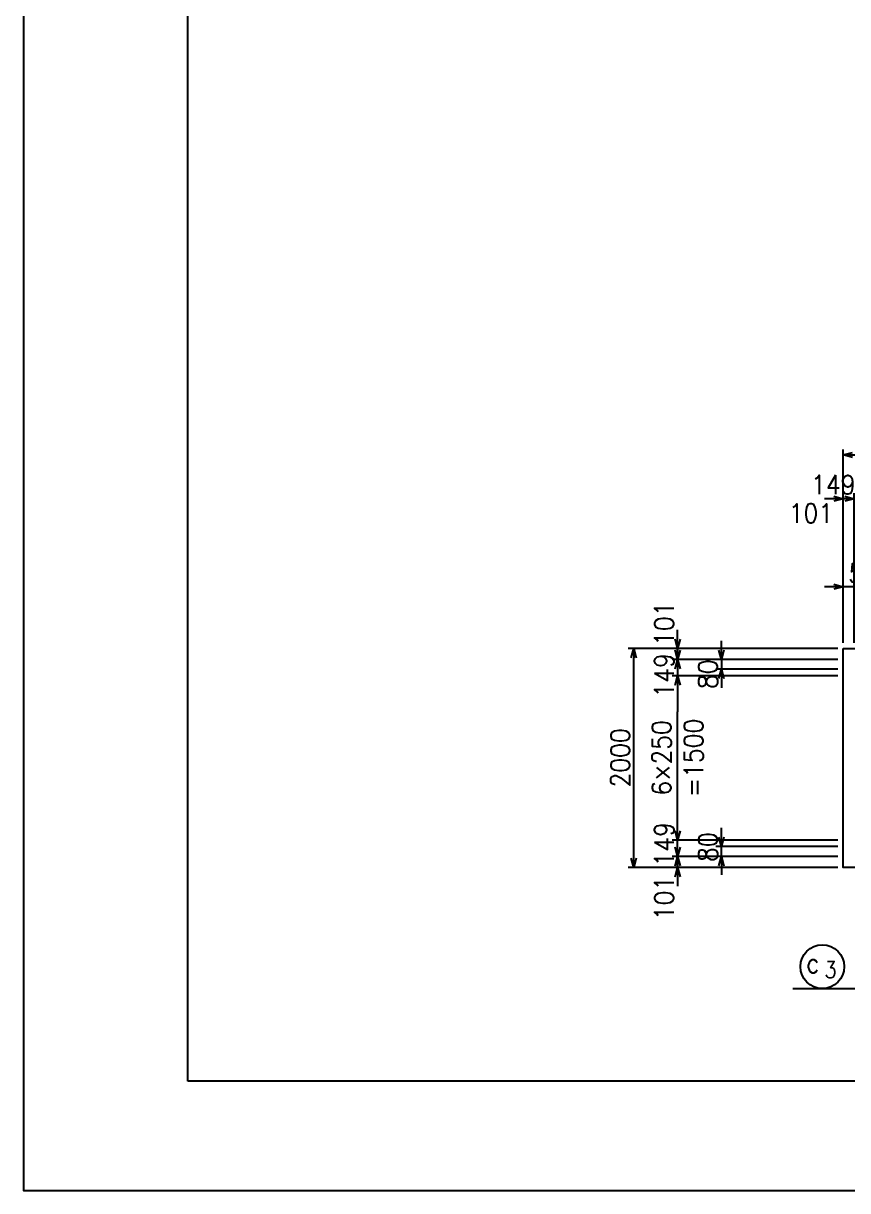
# Model space of a CAD drawing. Extents: x -12844 to 29206, y 115643 to 145343.
# Drawn here: x -12844 to -5323, y 115643 to 126301 of the extents above; entities that cross this region are included whole.
import ezdxf

# ---------------------------------------------------------------- set-up
doc = ezdxf.new("R2010")
doc.units = 0
doc.header["$LTSCALE"] = 300
doc.header["$MEASUREMENT"] = 0
doc.layers.get('0').update_dxf_attribs({"linetype": 'CONTINUOUS'})
doc.layers.get('DEFPOINTS').update_dxf_attribs({"linetype": 'CONTINUOUS'})
for name, color, linetype in [('寸法', 1, 'CONTINUOUS'), ('引き出し横', 1, 'CONTINUOUS'), ('枠', 7, 'CONTINUOUS'), ('構造', 3, 'CONTINUOUS')]:
    doc.layers.add(name, color=color, linetype=linetype)
doc.styles.add('romans', font='ROMANS.shx', dxfattribs={"width": 0.9, "bigfont": 'EXTFONT.shx'})
doc.styles.add('ｽﾀｲﾙ1', font='ROMANS.shx', dxfattribs={"bigfont": 'EXTFONT.shx'})
doc.dimstyles.new('ST-50', dxfattribs={"dimscale": 50, "dimtxt": 3.5, "dimasz": 1.7, "dimexe": 1, "dimexo": 1, "dimgap": 1, "dimtad": 0, "dimdec": 0, "dimzin": 0, "dimdsep": 46, "dimtxsty": 'romans', "dimblk": 'OPEN30', "dimcen": 1, "dimdle": 3, "dimclrd": 1, "dimclre": 1, "dimclrt": 3, "dimaunit": 1, "dimadec": 0, "dimazin": 0, "dimtfac": 1, "dimtdec": 0, "dimtix": 1, "dimtmove": 2, "dimatfit": 3, "dimldrblk": 'OPEN30', "dimfxl": 0, "dimtvp": 0.7, "dimtolj": 1, "dimtzin": 0, "dimarcsym": 0})

# ---------------------------------------------------------------- blocks, each defined once
blk = doc.blocks.new('_Open30')
at = {"color": 0, "lineweight": -2}
for p, q in [((-1, 0.27), (0, 0)), ((0, 0), (-1, -0.27)), ((0, 0), (-1, 0))]:
    blk.add_line(p, q, dxfattribs=at)
blk = doc.blocks.new('*D57')
at = {"layer": 'DEFPOINTS', "color": 0, "linetype": 'Continuous'}
for p in [(-863, 122360), (-5363, 120597), (-863, 120594)]:
    blk.add_point(p, dxfattribs=at)
at = {"layer": '寸法', "color": 1, "linetype": 'Continuous', "lineweight": -2}
for p, q in [((-5363, 120647), (-5363, 122410)), ((-5278, 122360), (-948, 122360)), ((-863, 120644), (-863, 122410))]:
    blk.add_line(p, q, dxfattribs=at)
at = {"layer": '寸法', "color": 1, "linetype": 'Continuous', "lineweight": -2, "xscale": 85, "yscale": 85, "zscale": 85, "rotation": 180}
blk.add_blockref('_Open30', (-5363, 122360), dxfattribs=at)
at = {"layer": '寸法', "color": 1, "linetype": 'Continuous', "lineweight": -2, "xscale": 85, "yscale": 85, "zscale": 85}
blk.add_blockref('_Open30', (-863, 122360), dxfattribs=at)
at = {"layer": '寸法', "color": 3, "linetype": 'Continuous', "insert": (-3113, 122482), "char_height": 175, "attachment_point": 5, "style": 'romans'}
blk.add_mtext('\\A1;4500', dxfattribs=at)
blk = doc.blocks.new('*D59')
at = {"layer": 'DEFPOINTS', "color": 0, "linetype": 'Continuous'}
for p in [(-6875, 118695), (-5363, 118695), (-5363, 118594)]:
    blk.add_point(p, dxfattribs=at)
at = {"layer": '寸法', "color": 1, "linetype": 'Continuous', "lineweight": -2}
for p, q in [((-6875, 118780), (-6875, 118865)), ((-5413, 118695), (-6925, 118695)), ((-6875, 118594), (-6875, 118695)), ((-5413, 118594), (-6925, 118594)), ((-6875, 118509), (-6875, 118424))]:
    blk.add_line(p, q, dxfattribs=at)
at = {"layer": '寸法', "color": 1, "linetype": 'Continuous', "lineweight": -2, "xscale": 85, "yscale": 85, "zscale": 85}
for p, rotation in [((-6875, 118695), 270), ((-6875, 118594), 90)]:
    blk.add_blockref('_Open30', p, dxfattribs=dict(at, rotation=rotation))
at = {"layer": '寸法', "color": 3, "linetype": 'Continuous', "insert": (-6997, 118315), "char_height": 175, "attachment_point": 5, "rotation": 90, "style": 'romans'}
blk.add_mtext('\\A1;101', dxfattribs=at)
blk = doc.blocks.new('*D60')
at = {"layer": 'DEFPOINTS', "color": 0, "linetype": 'Continuous'}
for p in [(-6875, 118844), (-5363, 118844), (-5363, 118695)]:
    blk.add_point(p, dxfattribs=at)
at = {"layer": '寸法', "color": 1, "linetype": 'Continuous', "lineweight": -2}
for p, q in [((-6875, 118929), (-6875, 119014)), ((-5413, 118844), (-6925, 118844)), ((-6875, 118695), (-6875, 118844)), ((-5413, 118695), (-6925, 118695)), ((-6875, 118610), (-6875, 118525))]:
    blk.add_line(p, q, dxfattribs=at)
at = {"layer": '寸法', "color": 1, "linetype": 'Continuous', "lineweight": -2, "xscale": 85, "yscale": 85, "zscale": 85}
for p, rotation in [((-6875, 118844), 270), ((-6875, 118695), 90)]:
    blk.add_blockref('_Open30', p, dxfattribs=dict(at, rotation=rotation))
at = {"layer": '寸法', "color": 3, "linetype": 'Continuous', "insert": (-6997, 118805), "char_height": 175, "attachment_point": 5, "rotation": 90, "style": 'romans'}
blk.add_mtext('\\A1;149', dxfattribs=at)
blk = doc.blocks.new('*D61')
at = {"layer": 'DEFPOINTS', "color": 0, "linetype": 'Continuous'}
for p in [(-7275, 120594), (-5363, 120594), (-5363, 118594)]:
    blk.add_point(p, dxfattribs=at)
at = {"layer": '寸法', "color": 1, "linetype": 'Continuous', "lineweight": -2}
for p, q in [((-5413, 120594), (-7325, 120594)), ((-7275, 118679), (-7275, 120509)), ((-5413, 118594), (-7325, 118594))]:
    blk.add_line(p, q, dxfattribs=at)
at = {"layer": '寸法', "color": 1, "linetype": 'Continuous', "lineweight": -2, "xscale": 85, "yscale": 85, "zscale": 85}
for p, rotation in [((-7275, 120594), 90), ((-7275, 118594), 270)]:
    blk.add_blockref('_Open30', p, dxfattribs=dict(at, rotation=rotation))
at = {"layer": '寸法', "color": 3, "linetype": 'Continuous', "insert": (-7397, 119594), "char_height": 175, "attachment_point": 5, "rotation": 90, "style": 'romans'}
blk.add_mtext('\\A1;2000', dxfattribs=at)
blk = doc.blocks.new('*D62')
at = {"layer": 'DEFPOINTS', "color": 0, "linetype": 'Continuous'}
for p in [(-5113, 121960), (-5262, 120644), (-5113, 120594)]:
    blk.add_point(p, dxfattribs=at)
at = {"layer": '寸法', "color": 1, "linetype": 'Continuous', "lineweight": -2}
for p, q in [((-5347, 121960), (-5432, 121960)), ((-5262, 120694), (-5262, 122010)), ((-5262, 121960), (-5113, 121960)), ((-5113, 120644), (-5113, 122010)), ((-5028, 121960), (-4943, 121960))]:
    blk.add_line(p, q, dxfattribs=at)
at = {"layer": '寸法', "color": 1, "linetype": 'Continuous', "lineweight": -2, "xscale": 85, "yscale": 85, "zscale": 85}
blk.add_blockref('_Open30', (-5262, 121960), dxfattribs=at)
at = {"layer": '寸法', "color": 1, "linetype": 'Continuous', "lineweight": -2, "xscale": 85, "yscale": 85, "zscale": 85, "rotation": 180}
blk.add_blockref('_Open30', (-5113, 121960), dxfattribs=at)
at = {"layer": '寸法', "color": 3, "linetype": 'Continuous', "insert": (-5453, 122088), "char_height": 175, "attachment_point": 5, "style": 'romans'}
blk.add_mtext('\\A1;149', dxfattribs=at)
blk = doc.blocks.new('*D63')
at = {"layer": 'DEFPOINTS', "color": 0, "linetype": 'Continuous'}
for p in [(-5363, 121960), (-5363, 120597), (-5262, 120594)]:
    blk.add_point(p, dxfattribs=at)
at = {"layer": '寸法', "color": 1, "linetype": 'Continuous', "lineweight": -2}
for p, q in [((-5448, 121960), (-5533, 121960)), ((-5363, 120647), (-5363, 122010)), ((-5262, 121960), (-5363, 121960)), ((-5262, 120644), (-5262, 122010)), ((-5177, 121960), (-5092, 121960))]:
    blk.add_line(p, q, dxfattribs=at)
at = {"layer": '寸法', "color": 1, "linetype": 'Continuous', "lineweight": -2, "xscale": 85, "yscale": 85, "zscale": 85}
blk.add_blockref('_Open30', (-5363, 121960), dxfattribs=at)
at = {"layer": '寸法', "color": 1, "linetype": 'Continuous', "lineweight": -2, "xscale": 85, "yscale": 85, "zscale": 85, "rotation": 180}
blk.add_blockref('_Open30', (-5262, 121960), dxfattribs=at)
at = {"layer": '寸法', "color": 3, "linetype": 'Continuous', "insert": (-5658, 121827), "char_height": 175, "attachment_point": 5, "style": 'romans'}
blk.add_mtext('\\A1;101', dxfattribs=at)
blk = doc.blocks.new('*D64')
at = {"layer": 'DEFPOINTS', "color": 0, "linetype": 'Continuous'}
for p in [(-5363, 120594), (-6875, 120493), (-5363, 120493)]:
    blk.add_point(p, dxfattribs=at)
at = {"layer": '寸法', "color": 1, "linetype": 'Continuous', "lineweight": -2}
for p, q in [((-6875, 120679), (-6875, 120764)), ((-5413, 120594), (-6925, 120594)), ((-6875, 120594), (-6875, 120493)), ((-5413, 120493), (-6925, 120493)), ((-6875, 120408), (-6875, 120323))]:
    blk.add_line(p, q, dxfattribs=at)
at = {"layer": '寸法', "color": 1, "linetype": 'Continuous', "lineweight": -2, "xscale": 85, "yscale": 85, "zscale": 85}
for p, rotation in [((-6875, 120594), 270), ((-6875, 120493), 90)]:
    blk.add_blockref('_Open30', p, dxfattribs=dict(at, rotation=rotation))
at = {"layer": '寸法', "color": 3, "linetype": 'Continuous', "insert": (-6997, 120819), "char_height": 175, "attachment_point": 5, "rotation": 90, "style": 'romans'}
blk.add_mtext('\\A1;101', dxfattribs=at)
blk = doc.blocks.new('*D65')
at = {"layer": 'DEFPOINTS', "color": 0, "linetype": 'Continuous'}
for p in [(-5363, 120493), (-6875, 120344), (-5363, 120344)]:
    blk.add_point(p, dxfattribs=at)
at = {"layer": '寸法', "color": 1, "linetype": 'Continuous', "lineweight": -2}
for p, q in [((-6875, 120578), (-6875, 120663)), ((-5413, 120493), (-6925, 120493)), ((-6875, 120493), (-6875, 120344)), ((-5413, 120344), (-6925, 120344)), ((-6875, 120259), (-6875, 120174))]:
    blk.add_line(p, q, dxfattribs=at)
at = {"layer": '寸法', "color": 1, "linetype": 'Continuous', "lineweight": -2, "xscale": 85, "yscale": 85, "zscale": 85}
for p, rotation in [((-6875, 120493), 270), ((-6875, 120344), 90)]:
    blk.add_blockref('_Open30', p, dxfattribs=dict(at, rotation=rotation))
at = {"layer": '寸法', "color": 3, "linetype": 'Continuous', "insert": (-6997, 120347), "char_height": 175, "attachment_point": 5, "rotation": 90, "style": 'romans'}
blk.add_mtext('\\A1;149', dxfattribs=at)
blk = doc.blocks.new('*D66')
at = {"layer": 'DEFPOINTS', "color": 0, "linetype": 'Continuous'}
for p in [(-6875, 120344), (-5363, 120344), (-5363, 118844)]:
    blk.add_point(p, dxfattribs=at)
at = {"layer": '寸法', "color": 1, "linetype": 'Continuous', "lineweight": -2}
for p, q in [((-5413, 120344), (-6925, 120344)), ((-6875, 120259), (-6875, 120015)), ((-6875, 118929), (-6875, 119172)), ((-5413, 118844), (-6925, 118844))]:
    blk.add_line(p, q, dxfattribs=at)
at = {"layer": '寸法', "color": 1, "linetype": 'Continuous', "lineweight": -2, "xscale": 85, "yscale": 85, "zscale": 85}
for p, rotation in [((-6875, 120344), 90), ((-6875, 118844), 270)]:
    blk.add_blockref('_Open30', p, dxfattribs=dict(at, rotation=rotation))
at = {"layer": '寸法', "color": 3, "linetype": 'Continuous', "insert": (-6874, 119594), "char_height": 175, "attachment_point": 5, "rotation": 90, "style": 'romans'}
blk.add_mtext('\\A1;6×250\\P=1500', dxfattribs=at)
blk = doc.blocks.new('*D85')
at = {"layer": 'DEFPOINTS', "color": 0, "linetype": 'Continuous'}
for p in [(-5363, 120493), (-6475, 120403), (-5363, 120403)]:
    blk.add_point(p, dxfattribs=at)
at = {"layer": '寸法', "color": 1, "linetype": 'Continuous', "lineweight": -2}
for p, q in [((-6475, 120578), (-6475, 120663)), ((-5413, 120493), (-6525, 120493)), ((-6475, 120493), (-6475, 120403)), ((-5413, 120403), (-6525, 120403)), ((-6475, 120318), (-6475, 120233))]:
    blk.add_line(p, q, dxfattribs=at)
at = {"layer": '寸法', "color": 1, "linetype": 'Continuous', "lineweight": -2, "xscale": 85, "yscale": 85, "zscale": 85}
for p, rotation in [((-6475, 120493), 270), ((-6475, 120403), 90)]:
    blk.add_blockref('_Open30', p, dxfattribs=dict(at, rotation=rotation))
at = {"layer": '寸法', "color": 3, "linetype": 'Continuous', "insert": (-6597, 120358), "char_height": 175, "attachment_point": 5, "rotation": 90, "style": 'romans'}
blk.add_mtext('\\A1;80', dxfattribs=at)
blk = doc.blocks.new('*D86')
at = {"layer": 'DEFPOINTS', "color": 0, "linetype": 'Continuous'}
for p in [(-6475, 118785), (-5363, 118785), (-5363, 118695)]:
    blk.add_point(p, dxfattribs=at)
at = {"layer": '寸法', "color": 1, "linetype": 'Continuous', "lineweight": -2}
for p, q in [((-6475, 118870), (-6475, 118955)), ((-5413, 118785), (-6525, 118785)), ((-6475, 118695), (-6475, 118785)), ((-5413, 118695), (-6525, 118695)), ((-6475, 118610), (-6475, 118525))]:
    blk.add_line(p, q, dxfattribs=at)
at = {"layer": '寸法', "color": 1, "linetype": 'Continuous', "lineweight": -2, "xscale": 85, "yscale": 85, "zscale": 85}
for p, rotation in [((-6475, 118785), 270), ((-6475, 118695), 90)]:
    blk.add_blockref('_Open30', p, dxfattribs=dict(at, rotation=rotation))
at = {"layer": '寸法', "color": 3, "linetype": 'Continuous', "insert": (-6597, 118779), "char_height": 175, "attachment_point": 5, "rotation": 90, "style": 'romans'}
blk.add_mtext('\\A1;80', dxfattribs=at)
blk = doc.blocks.new('*D92')
at = {"layer": 'DEFPOINTS', "color": 0, "linetype": 'Continuous'}
for p in [(-5363, 121156), (-5363, 120594), (-4863, 120594)]:
    blk.add_point(p, dxfattribs=at)
at = {"layer": '寸法', "color": 1, "linetype": 'Continuous', "lineweight": -2}
for p, q in [((-5363, 120644), (-5363, 121206)), ((-4863, 120644), (-4863, 121206)), ((-5448, 121156), (-5533, 121156)), ((-4863, 121156), (-5363, 121156)), ((-4778, 121156), (-4693, 121156))]:
    blk.add_line(p, q, dxfattribs=at)
at = {"layer": '寸法', "color": 1, "linetype": 'Continuous', "lineweight": -2, "xscale": 85, "yscale": 85, "zscale": 85}
blk.add_blockref('_Open30', (-5363, 121156), dxfattribs=at)
at = {"layer": '寸法', "color": 1, "linetype": 'Continuous', "lineweight": -2, "xscale": 85, "yscale": 85, "zscale": 85, "rotation": 180}
blk.add_blockref('_Open30', (-4863, 121156), dxfattribs=at)
at = {"layer": '寸法', "color": 3, "linetype": 'Continuous', "insert": (-5113, 121279), "char_height": 175, "attachment_point": 5, "style": 'romans'}
blk.add_mtext('\\A1;500', dxfattribs=at)

msp = doc.modelspace()

# ---------------------------------------------------------------- linework, layer by layer
at = {"layer": '寸法', "linetype": 'Continuous'}
msp.add_line((-6874.6, 119172.4), (-6874.6, 120014.9), dxfattribs=at)
at = {"layer": '引き出し横', "linetype": 'Continuous', "flags": 128}
msp.add_lwpolyline([(-5822, 117488.4), (-4543.2, 117488.4)], dxfattribs=at)
at = {"layer": '引き出し横', "linetype": 'Continuous'}
msp.add_circle((-5553.6, 117688.4), 200, dxfattribs=at)
at = {"layer": '枠', "color": 1, "linetype": 'Continuous', "flags": 128}
msp.add_lwpolyline([(-12844, 145342.8), (-12844, 115642.8), (29206, 115642.8), (29206, 145342.8), (-12844, 145342.8)], dxfattribs=at)
at = {"layer": '枠', "color": 2, "linetype": 'Continuous', "flags": 128}
msp.add_lwpolyline([(-11344, 116642.8), (-11344, 144342.8), (28206, 144342.8), (28206, 116642.8), (-11344, 116642.8)], dxfattribs=at)
at = {"layer": '構造', "linetype": 'Continuous'}
msp.add_lwpolyline([(-5363.2, 120593.6), (-863.2, 120593.6), (-863.2, 118593.6), (-5363.2, 118593.6)], close=True, dxfattribs=at)

# ---------------------------------------------------------------- texts
at = {"layer": '引き出し横', "color": 3, "style": 'ｽﾀｲﾙ1', "width": 0.9}
for s, height, p in [('c', 175, (-5701.6, 117632.5)), ('3', 150, (-5536.7, 117585.3))]:
    msp.add_text(s, height=height, dxfattribs=at).set_placement(p)

# ---------------------------------------------------------------- dimensions: what is measured, and where the dimension line sits
at = {"layer": '寸法', "linetype": 'Continuous'}
dim = msp.add_linear_dim(base=(-863.2, 122359.9), p1=(-5363.2, 120596.5), p2=(-863.2, 120593.6), dimstyle='ST-50', dxfattribs=at)
dim.commit()
dim.dimension.update_dxf_attribs({"geometry": '*D57', "text_midpoint": (-3113.2, 122482.4)})
for base, p1, p2, angle, picture, middle in [((-5113.2, 121959.9), (-5262.2, 120643.6), (-5113.2, 120593.6), 180, '*D62', (-5452.5, 122087.9)), ((-5363.2, 121959.9), (-5262.2, 120593.6), (-5363.2, 120596.5), 180, '*D63', (-5657.6, 121826.9)), ((-6874.6, 120492.6), (-5363.2, 120593.6), (-5363.2, 120492.6), 270, '*D64', (-6997.1, 120819.3)), ((-6874.6, 118843.6), (-5363.2, 118694.6), (-5363.2, 118843.6), 90, '*D60', (-6997.1, 118804.9)), ((-6874.6, 118694.6), (-5363.2, 118593.6), (-5363.2, 118694.6), 90, '*D59', (-6997.1, 118314.6))]:
    dim = msp.add_linear_dim(base=base, p1=p1, p2=p2, angle=angle, dimstyle='ST-50', dxfattribs=at)
    dim.commit()
    dim.dimension.update_dxf_attribs({"geometry": picture, "text_midpoint": middle, "dimtype": 160})
for base, p1, angle, picture, middle in [((-5363.2, 121156.2), (-4863.2, 120593.6), 180, '*D92', (-5113.2, 121278.7)), ((-7274.6, 120593.6), (-5363.2, 118593.6), 90, '*D61', (-7397.1, 119593.6))]:
    dim = msp.add_linear_dim(base=base, p1=p1, p2=(-5363.2, 120593.6), angle=angle, dimstyle='ST-50', dxfattribs=at)
    dim.commit()
    dim.dimension.update_dxf_attribs({"geometry": picture, "text_midpoint": middle})
dim = msp.add_linear_dim(base=(-6874.6, 120343.6), p1=(-5363.2, 120492.6), p2=(-5363.2, 120343.6), angle=270, dimstyle='ST-50', override={"dimblk1": 'NONE', "dimblk2": 'NONE', "dimsah": 1}, dxfattribs=at)
dim.commit()
dim.dimension.update_dxf_attribs({"geometry": '*D65', "text_midpoint": (-6997.1, 120347.1), "dimtype": 160})
for base, p1, p2, angle, text, picture, middle in [((-6474.6, 120402.6), (-5363.2, 120492.6), (-5363.2, 120402.6), 270, '80', '*D85', (-6597.1, 120357.8)), ((-6874.6, 120343.6), (-5363.2, 118843.6), (-5363.2, 120343.6), 90, '6×250\\P=<>', '*D66', (-6874.5, 119593.6)), ((-6474.6, 118784.6), (-5363.2, 118694.6), (-5363.2, 118784.6), 270, '80', '*D86', (-6597.1, 118779.5))]:
    dim = msp.add_linear_dim(base=base, p1=p1, p2=p2, angle=angle, text=text, dimstyle='ST-50', dxfattribs=at)
    dim.commit()
    dim.dimension.update_dxf_attribs({"geometry": picture, "text_midpoint": middle, "dimtype": 160})

doc.saveas('drawing.dxf')
